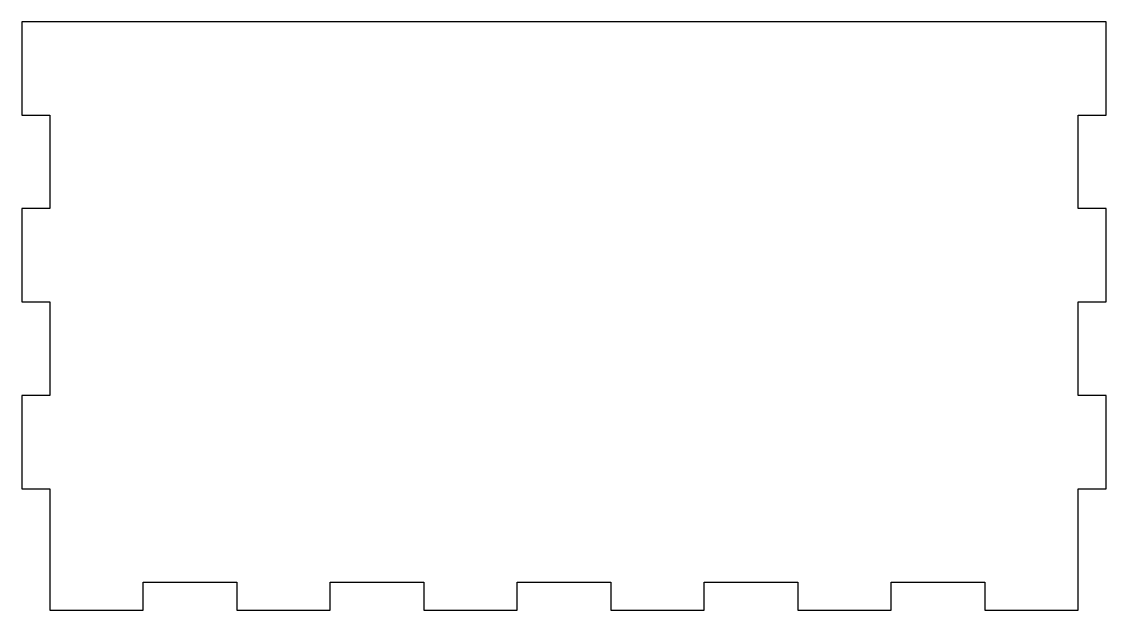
# Model space of a CAD drawing. Header units: millimetres. Extents: x -3 to 113, y -3 to 60.
import ezdxf

# ---------------------------------------------------------------- set-up
doc = ezdxf.new("R2010")
doc.units = ezdxf.units.MM

msp = doc.modelspace()

# ---------------------------------------------------------------- linework, layer by layer
msp.add_lwpolyline([(110, -3), (110, 10), (113, 10), (113, 20), (110, 20), (110, 30), (113, 30), (113, 40), (110, 40), (110, 50), (113, 50), (113, 60), (-3, 60), (-3, 50), (0, 50), (0, 40), (-3, 40), (-3, 30), (0, 30), (0, 20), (-3, 20), (-3, 10), (0, 10), (0, -3), (10, -3), (10, 0), (20, 0), (20, -3), (30, -3), (30, 0), (40, 0), (40, -3), (50, -3), (50, 0), (60, 0), (60, -3), (70, -3), (70, 0), (80, 0), (80, -3), (90, -3), (90, 0), (100, 0), (100, -3)], close=True)

doc.saveas('drawing.dxf')
